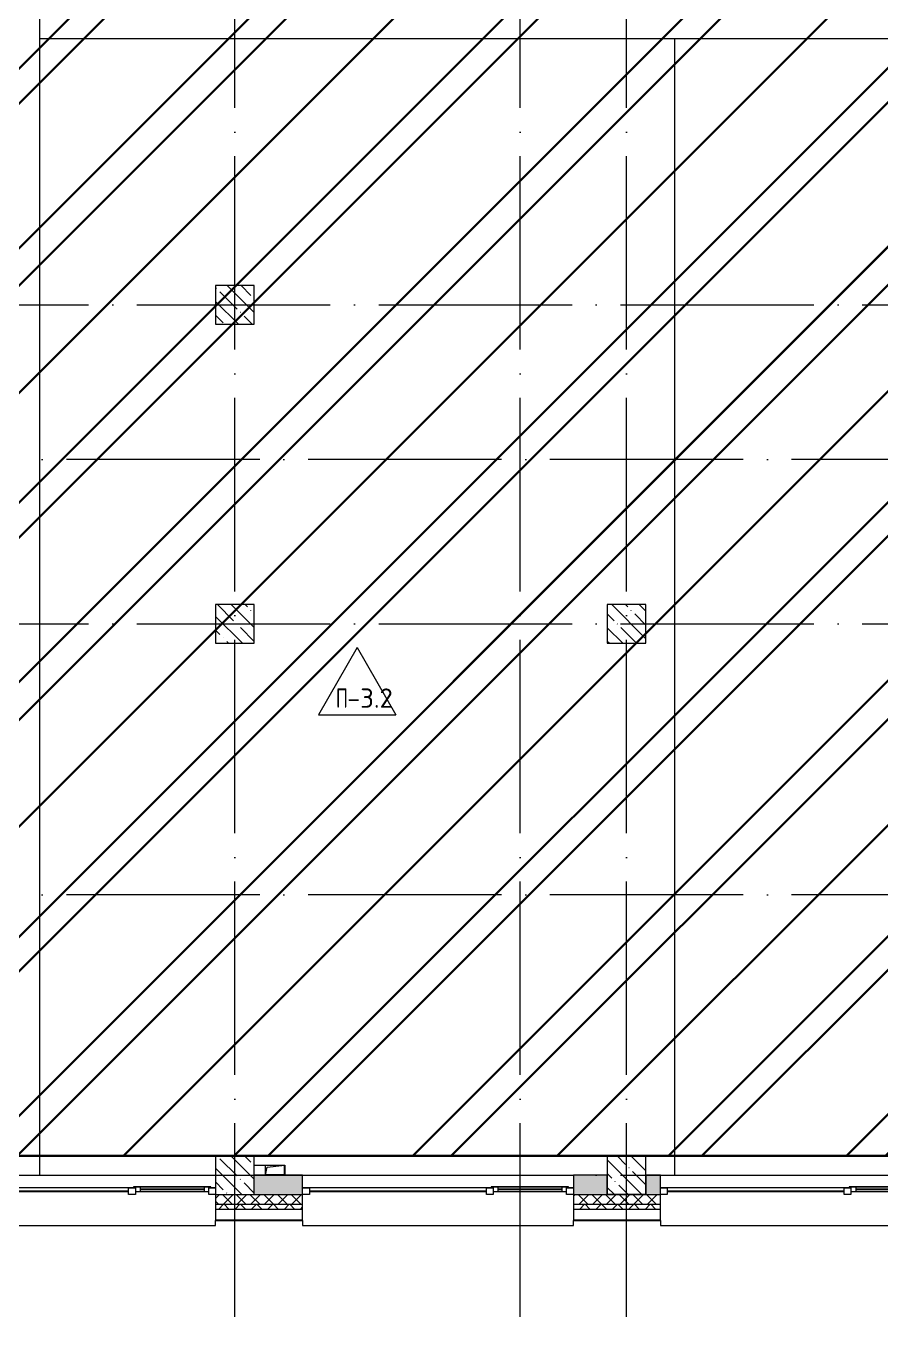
# Model space of a CAD drawing. Header units: millimetres. Extents: x -68946 to 690821, y -552984 to 293768.
# Drawn here: x 147093 to 155933, y -249931 to -236448 of the extents above; entities that cross this region are included whole.
import ezdxf

# ---------------------------------------------------------------- set-up
doc = ezdxf.new("R2010")
doc.units = ezdxf.units.MM
doc.linetypes.add('ADSK_Линия сетки', pattern=[2500, 2000, -250, 0, -250])
for name, color, linetype, lineweight in [('1.2) Стяжка 6 вып.', 30, 'Continuous', 30), ('1.3) Звуко-изол           6 вып.', 90, 'Continuous', 30), ('1.4) Стяжка 6 вып.', 30, 'Continuous', 30), ('A-DETL-GENF-OTLN', 250, 'Continuous', 5), ('A-FLOR-____-IDEN', 250, 'Continuous', 9), ('A-FLOR-____-OTLN', 250, 'Continuous', 9), ('A-GLAZ-____-MCUT', 250, 'Continuous', 9), ('A-GLAZ-____-OTLN', 250, 'Continuous', 5), ('A-WALL-____-MCUT', 250, 'Continuous', 13), ('A-WALL-____-PATT', 250, 'Continuous', 13), ('A-WALL-FNSH-MCUT', 250, 'Continuous', 13), ('I-WALL-____-OTLN', 250, 'Continuous', 9), ('S-COLS-____-MCUT', 250, 'Continuous', 25), ('S-COLS-____-OTLN', 250, 'Continuous', 9), ('S-GRID-____-OTLN', 250, 'Continuous', 9)]:
    doc.layers.add(name, color=color, linetype=linetype, lineweight=lineweight)
doc.styles.add('ISOCPEUR_2', font='isocpeur.ttf', dxfattribs={"height": 160})
pattern_1 = [(45, (28052.91, -258555.93), (-70.71068, 70.71068), []), (135, (28052.91, -258555.93), (-70.71068, -70.71068), [])]
pattern_2 = [(135, (28052.9, -258555.93), (-84.85281, -84.85281), []), (225, (28052.9, -258555.93), (84.85281, -84.85281), [])]

# ---------------------------------------------------------------- blocks, each defined once
blk = doc.blocks.new('Окно_СКБ_2Ст1 - Окно_СКБ_2Ст_2800_ОК12Л-29018788-АР1_Маркировочный план 3 этажа секция 2_3')
at = {"layer": 'A-GLAZ-____-MCUT'}
for p, q in [((-1400, -195), (-1400, -125)), ((-1400, -125), (-1330, -125)), ((-1330, -125), (-1330, -195)), ((-570, -195), (-570, -125)), ((-570, -125), (-500, -125)), ((-500, -125), (-500, -195)), ((1330, -195), (1330, -125)), ((1330, -125), (1400, -125)), ((1400, -125), (1400, -195)), ((-1330, -195), (-1400, -195)), ((-1330, -195), (-1350, -195)), ((-1350, -195), (-1350, -205)), ((-1350, -205), (-550, -205)), ((-550, -205), (-1350, -205)), ((-570, -155), (-1330, -155)), ((-1330, -155), (-1330, -195)), ((-1280, -205), (-1280, -155)), ((-620, -205), (-620, -155)), ((-570, -195), (-570, -155)), ((-500, -195), (-570, -195)), ((-550, -195), (-570, -195)), ((-550, -205), (-550, -195)), ((1400, -195), (1330, -195))]:
    blk.add_line(p, q, dxfattribs=at)
at = {"layer": 'A-GLAZ-____-MCUT', "lineweight": 5}
for p, q in [((-1280, -175), (-620, -175)), ((-620, -185), (-1280, -185)), ((1330, -155), (-500, -155)), ((1330, -165), (-500, -165))]:
    blk.add_line(p, q, dxfattribs=at)
at = {"layer": 'A-GLAZ-____-OTLN'}
for p, q in [((-1400, -195), (-1350, -195)), ((-550, -195), (1400, -195))]:
    blk.add_line(p, q, dxfattribs=at)
blk = doc.blocks.new('WNW_Отлив1 - Отлив_металлический 2-28596384-АР1_Маркировочный план 3 этажа секция 2_3')
at = {"layer": 'A-GLAZ-____-OTLN'}
for p, q in [((1400, 320), (-1400, 320)), ((-1400, 320), (-1400, 270)), ((1400, 270), (1400, 320))]:
    blk.add_line(p, q, dxfattribs=at)
blk = doc.blocks.new('BSC_Колонна _Прямоугольная - 400x400-V95-АР1_Маркировочный план 3 этажа секция 2_3')
at = {"layer": 'S-COLS-____-OTLN', "lineweight": 5}
h = blk.add_hatch(dxfattribs=at)
h.set_pattern_fill('FP_70', color=256, style=0, pattern_type=2)
h.set_pattern_definition([(135, (-121199.98, -10225), (-142.56192, -142.56192), []), (135, (-121057.42, -10225), (-142.56192, -142.56192), [252.016, -50.403, 3.353, -47.05])])
h.paths.add_polyline_path([(-200, -200), (-200, -200), (200, -200), (200, 200), (-200, 200), (-200, -16)])
at = {"layer": 'S-COLS-____-MCUT', "lineweight": 5}
for p, q in [((200, 200), (-200, 200)), ((-200, 200), (-200, -200)), ((200, -200), (200, 200)), ((-200, -200), (200, -200))]:
    blk.add_line(p, q, dxfattribs=at)
blk = doc.blocks.new('BSC_Колонна _Прямоугольная - 400x400-V96-АР1_Маркировочный план 3 этажа секция 2_3')
at = {"layer": 'S-COLS-____-OTLN', "lineweight": 5}
h = blk.add_hatch(dxfattribs=at)
h.set_pattern_fill('FP_71', color=256, style=0, pattern_type=2)
h.set_pattern_definition([(135, (-121199.98, -15925), (-142.56192, -142.56192), []), (135, (-121057.42, -15925), (-142.56192, -142.56192), [252.016, -50.403, 3.353, -47.05])])
h.paths.add_polyline_path([(-76, -200), (200, -200), (200, 200), (-200, 200), (-200, -200)])
at = {"layer": 'S-COLS-____-MCUT', "lineweight": 5}
for p, q in [((200, 200), (-200, 200)), ((-200, 200), (-200, -200)), ((200, -200), (200, 200)), ((-200, -200), (200, -200))]:
    blk.add_line(p, q, dxfattribs=at)
blk = doc.blocks.new('BSC_Колонна _Прямоугольная - 400x400-V97-АР1_Маркировочный план 3 этажа секция 2_3')
at = {"layer": 'S-COLS-____-OTLN', "lineweight": 5}
h = blk.add_hatch(dxfattribs=at)
h.set_pattern_fill('FP_72', color=256, style=0, pattern_type=2)
h.set_pattern_definition([(135, (-121199.98, -19225), (-142.56192, -142.56192), []), (135, (-121057.42, -19225), (-142.56192, -142.56192), [252.016, -50.403, 3.353, -47.05])])
h.paths.add_polyline_path([(200, -200), (200, 200), (-200, 200), (-200, -200), (85, -200)])
at = {"layer": 'S-COLS-____-MCUT', "lineweight": 5}
for p, q in [((200, 200), (-200, 200)), ((-200, 200), (-200, -200)), ((200, -200), (200, 200)), ((-200, -200), (200, -200))]:
    blk.add_line(p, q, dxfattribs=at)
blk = doc.blocks.new('BSC_Колонна _Прямоугольная - 400x400-V132-АР1_Маркировочный план 3 этажа секция 2_3')
at = {"layer": 'S-COLS-____-OTLN', "lineweight": 5}
h = blk.add_hatch(dxfattribs=at)
h.set_pattern_fill('FP_108', color=256, style=0, pattern_type=2)
h.set_pattern_definition([(135, (-125249.98, -15925), (-142.56192, -142.56192), []), (135, (-125107.42, -15925), (-142.56192, -142.56192), [252.016, -50.403, 3.353, -47.05])])
h.paths.add_polyline_path([(200, -200), (200, 200), (-200, 200), (-200, -200)])
at = {"layer": 'S-COLS-____-MCUT', "lineweight": 5}
for p, q in [((200, 200), (-200, 200)), ((-200, 200), (-200, -200)), ((200, -200), (200, 200)), ((-200, -200), (200, -200))]:
    blk.add_line(p, q, dxfattribs=at)
blk = doc.blocks.new('Окно_СКБ_2Ст1 - Окно_СКБ_2Ст_2800_ОК11Л-29018708-АР1_Маркировочный план 3 этажа секция 2_3')
at = {"layer": 'A-GLAZ-____-MCUT'}
for p, q in [((-1400, -195), (-1400, -125)), ((-1400, -125), (-1330, -125)), ((-1330, -125), (-1330, -195)), ((-570, -195), (-570, -125)), ((-570, -125), (-500, -125)), ((-500, -125), (-500, -195)), ((1330, -195), (1330, -125)), ((1330, -125), (1400, -125)), ((1400, -125), (1400, -195)), ((-1330, -195), (-1400, -195)), ((-1330, -195), (-1350, -195)), ((-1350, -195), (-1350, -205)), ((-1350, -205), (-550, -205)), ((-550, -205), (-1350, -205)), ((-570, -155), (-1330, -155)), ((-1330, -155), (-1330, -195)), ((-1280, -205), (-1280, -155)), ((-620, -205), (-620, -155)), ((-570, -195), (-570, -155)), ((-500, -195), (-570, -195)), ((-550, -195), (-570, -195)), ((-550, -205), (-550, -195)), ((1400, -195), (1330, -195))]:
    blk.add_line(p, q, dxfattribs=at)
at = {"layer": 'A-GLAZ-____-MCUT', "lineweight": 5}
for p, q in [((-1280, -175), (-620, -175)), ((-620, -185), (-1280, -185)), ((1330, -155), (-500, -155)), ((1330, -165), (-500, -165))]:
    blk.add_line(p, q, dxfattribs=at)
at = {"layer": 'A-GLAZ-____-OTLN'}
for p, q in [((-1400, -195), (-1350, -195)), ((-550, -195), (1400, -195))]:
    blk.add_line(p, q, dxfattribs=at)
blk = doc.blocks.new('Окно_СКБ_2Ст1 - Окно_СКБ_2Ст_2800_ОК12Л-V145-АР1_Маркировочный план 3 этажа секция 2_3')
at = {"layer": 'A-GLAZ-____-MCUT'}
for p, q in [((-1400, -195), (-1400, -125)), ((-1400, -125), (-1330, -125)), ((-1330, -125), (-1330, -195)), ((-570, -195), (-570, -125)), ((-570, -125), (-500, -125)), ((-500, -125), (-500, -195)), ((1330, -195), (1330, -125)), ((1330, -125), (1400, -125)), ((1400, -125), (1400, -195)), ((-1330, -195), (-1400, -195)), ((-1330, -195), (-1350, -195)), ((-1350, -195), (-1350, -205)), ((-1350, -205), (-550, -205)), ((-550, -205), (-1350, -205)), ((-570, -155), (-1330, -155)), ((-1330, -155), (-1330, -195)), ((-1280, -205), (-1280, -155)), ((-620, -205), (-620, -155)), ((-570, -195), (-570, -155)), ((-500, -195), (-570, -195)), ((-550, -195), (-570, -195)), ((-550, -205), (-550, -195)), ((1400, -195), (1330, -195))]:
    blk.add_line(p, q, dxfattribs=at)
at = {"layer": 'A-GLAZ-____-MCUT', "lineweight": 5}
for p, q in [((-1280, -175), (-620, -175)), ((-620, -185), (-1280, -185)), ((1330, -155), (-500, -155)), ((1330, -165), (-500, -165))]:
    blk.add_line(p, q, dxfattribs=at)
at = {"layer": 'A-GLAZ-____-OTLN'}
for p, q in [((-1400, -195), (-1350, -195)), ((-550, -195), (1400, -195))]:
    blk.add_line(p, q, dxfattribs=at)
blk = doc.blocks.new('_Wn_-As_OpeningMEP_floor__Rectangular - _Wn_-As_OpeningMEP_floor__Rectangular-V148-АР1_Маркировочный план 3 этажа секция 2_3')
at = {"layer": 'A-DETL-GENF-OTLN', "lineweight": 5}
for p, q in [((-100, 0), (-82, 82)), ((-82, 82), (100, 100))]:
    blk.add_line(p, q, dxfattribs=at)
blk = doc.blocks.new('AAR_СКБ_Марка_Перекрытия - Марка пола-17325028-АР1_Маркировочный план 3 этажа секция 2_3')
at = {"layer": 'A-FLOR-____-IDEN'}
for p, q in [((0, 6.93), (-4, 0)), ((0, 6.93), (4, 0)), ((-4, 0), (4, 0))]:
    blk.add_line(p, q, dxfattribs=at)

msp = doc.modelspace()

# ---------------------------------------------------------------- hatches: boundary and pattern name
at = {"layer": '1.2) Стяжка 6 вып.', "lineweight": 30}
h = msp.add_hatch(dxfattribs=at)
h.set_pattern_fill('ANSI31', color=256, scale=333)
h.paths.add_polyline_path([(160155.7758, -230648.4777), (164398.881, -230648.4777), (164398.881, -235490.3332), (160155.7758, -235490.3332), (160155.7758, -248130.9292), (142302.8838, -248130.9292), (142302.8838, -230648.4777)])
at = {"layer": '1.3) Звуко-изол           6 вып.', "lineweight": 30}
h = msp.add_hatch(dxfattribs=at)
h.set_pattern_fill('ANSI31', color=256, scale=500)
h.paths.add_polyline_path([(160155.7758, -230648.4777), (164398.881, -230648.4777), (164398.881, -235490.3332), (160155.7758, -235490.3332), (160155.7758, -248130.9292), (142302.8838, -248130.9292), (142302.8838, -230648.4777)])
at = {"layer": '1.4) Стяжка 6 вып.', "lineweight": 30}
h = msp.add_hatch(dxfattribs=at)
h.set_pattern_fill('ANSI32', color=256, scale=333)
h.paths.add_polyline_path([(160155.7758, -230648.4777), (164398.881, -230648.4777), (164398.881, -235490.3332), (160155.7758, -235490.3332), (160155.7758, -248130.9292), (142302.8838, -248130.9292), (142302.8838, -230648.4777)])
at = {"layer": 'A-WALL-____-PATT', "lineweight": 15}
h = msp.add_hatch(dxfattribs=at)
h.set_pattern_fill('FP_124', color=256, style=0, pattern_type=2)
h.set_pattern_definition([(50, (28052.9, -258555.93), (364.3679, -31.8783), [38.1, -419.1]), (355, (28052.9, -258555.93), (-70.4859, 382.1133), [30.48, -335.28]), (100.451, (28083.27, -258558.6), (293.885, 350.2334), [32.38, -356.18]), (46.184, (28052.9, -258454.33), (542.1585, -84.0858), [57.15, -628.65]), (96.636, (28098.1, -258461.34), (474.805, 494.8554), [48.57, -534.27]), (351.184, (28052.9, -258454.33), (474.8102, 494.85), [45.72, -502.92]), (21, (28103.7, -258479.73), (303.2285, -204.53046), [38.1, -419.1]), (326, (28103.7, -258479.73), (123.6039, 368.376), [30.48, -335.28]), (71.451, (28128.97, -258496.77), (426.8341, 163.8427), [32.38, -356.18]), (37.5, (28052.9, -258555.93), (6.17665, 169.11015), [16.764, -314.452, 16.764, -323.596, -336.55]), (37.5, (28052.9, -258555.93), (6.17665, 169.11015), [-671.576, 16.764, -319.786]), (7.5, (28052.9, -258555.93), (133.63888, 200.3615), [16.764, -177.292, 16.764, -306.832, -128.27]), (7.5, (28052.9, -258555.93), (133.63888, 200.3615), [-517.652, 16.764, -111.506]), (327.5, (27939.62, -258555.93), (271.18182, -11.45836), [16.764, -110.236, 16.764, -379.476, -525.78]), (327.5, (27939.62, -258555.93), (271.18182, -11.45836), [-523.24, 16.764, -509.016]), (317.5, (27888.82, -258555.93), (296.2585, 50.85285), [16.764, -148.336, 16.764, -246.38, -373.38]), (317.5, (27888.82, -258555.93), (296.2585, 50.85285), [-428.244, 16.764, -356.616])])
h.paths.add_polyline_path([(152752.9069, -248530.9286), (153102.8838, -248530.9286), (153102.8838, -248330.9286), (152752.9069, -248330.9286), (152752.9069, -248460.9286)])
h.paths.add_polyline_path([(160152.9069, -248530.9286), (160352.8838, -248530.9286), (160352.8838, -248330.9286), (160152.9069, -248330.9286), (160152.9069, -248470.6649)])
h.paths.add_polyline_path([(149452.8838, -248530.9286), (149952.9069, -248530.9286), (149952.9069, -248330.9286), (149452.8838, -248331.4668), (149452.8838, -248514.3132)])
h.paths.add_polyline_path([(153652.9069, -248530.9286), (153652.9069, -248330.9286), (153502.8838, -248330.9286), (153502.8838, -248530.9286)])
h.paths.add_polyline_path([(146056.2159, -248530.9286), (146252.9057, -248530.9286), (146252.9057, -248330.9286), (145352.9069, -248330.9883), (145352.9069, -248530.9286), (145805.8418, -248530.9286)])
h.paths.add_polyline_path([(160752.8838, -248530.9286), (161052.9069, -248530.9286), (161052.9069, -248330.9286), (160752.8838, -248330.9286), (160752.8838, -248478.8824)])
h.paths.add_polyline_path([(164282.8838, -248530.9286), (164552.9045, -248530.9219), (164552.8838, -248330.9286), (163852.9069, -248330.9286), (163852.9069, -248530.9286), (164052.4823, -248530.9286)])
h.paths.add_polyline_path([(156452.9069, -248530.9286), (157352.9069, -248530.9286), (157352.9069, -248330.9286), (156452.9069, -248330.9286), (156452.9069, -248460.9286)])
h.paths.add_polyline_path([(142426.8343, -248530.9286), (142552.9069, -248530.9286), (142552.9069, -248330.9286), (142302.8838, -248330.9286), (142302.8838, -248530.9286)])
h = msp.add_hatch(dxfattribs=at)
h.set_pattern_fill('FP_49', color=256, style=0, pattern_type=2)
h.set_pattern_definition(pattern_1)
h.paths.add_polyline_path([(149184.8493, -248630.9286), (149952.9069, -248630.9286), (149952.9069, -248530.9286), (149052.8838, -248530.9292), (149052.9057, -248630.9286)])
h = msp.add_hatch(dxfattribs=at)
h.set_pattern_fill('FP_49', color=256, style=0, pattern_type=2)
h.set_pattern_definition(pattern_1)
h.paths.add_polyline_path([(153102.8838, -248630.9286), (153652.9069, -248630.9286), (153652.9069, -248530.9286), (152752.9069, -248530.9286), (152752.9069, -248630.9286)])
h = msp.add_hatch(dxfattribs=at)
h.set_pattern_fill('FP_48', color=256, style=0, pattern_type=2)
h.set_pattern_definition(pattern_2)
h.paths.add_polyline_path([(149860.6508, -248680.9286), (149952.9069, -248680.9286), (149952.9069, -248630.9286), (149052.8838, -248630.9286), (149052.9057, -248680.9286), (149184.8493, -248680.9286)])
h = msp.add_hatch(dxfattribs=at)
h.set_pattern_fill('FP_48', color=256, style=0, pattern_type=2)
h.set_pattern_definition(pattern_2)
h.paths.add_polyline_path([(153102.8838, -248680.9286), (153652.9069, -248680.9286), (153652.9069, -248630.9286), (152752.9069, -248630.9286), (152752.9069, -248680.9286)])
at = {"layer": 'S-COLS-____-OTLN', "lineweight": 5}
h = msp.add_hatch(dxfattribs=at)
h.set_pattern_fill('FP_19', color=256, style=0, pattern_type=2)
h.set_pattern_definition([(135, (28052.9, -258555.93), (-142.5612, -142.5612), []), (135, (28195.47, -258555.93), (-142.5612, -142.5612), [252.016, -50.403, 3.353, -47.05])])
h.paths.add_polyline_path([(153102.8838, -248530.9286), (153502.8838, -248530.9286), (153502.8838, -248130.9286), (153102.8838, -248130.9286), (153102.8838, -248477.8907)])

# ---------------------------------------------------------------- linework, layer by layer
at = {"layer": '1.2) Стяжка 6 вып.', "lineweight": 30}
msp.add_lwpolyline([(160155.7758, -235490.3332), (164398.881, -235490.3332), (164398.881, -230648.4777), (160155.7758, -230648.4777), (142302.8838, -230648.4777), (142302.8838, -248130.9292), (160155.7758, -248130.9292)], close=True, dxfattribs=at)
at = {"layer": 'A-FLOR-____-OTLN', "lineweight": 5}
for p, q in [((147232.9057, -230430.9282), (147232.9057, -248330.9286)), ((160352.8838, -236580.9292), (147232.9057, -236580.9292)), ((153803.1114, -248330.9286), (153803.1114, -236580.9292)), ((149452.8838, -248228.4286), (149767.8838, -248228.4286)), ((149567.8838, -248328.4286), (149567.8838, -248228.4286)), ((149767.8838, -248328.4286), (149567.8838, -248328.4286)), ((149767.8838, -248228.4286), (149767.8838, -248330.9286))]:
    msp.add_line(p, q, dxfattribs=at)
at = {"layer": 'A-WALL-____-MCUT', "color": 7, "lineweight": 15}
for p, q in [((149952.9069, -248330.9286), (149452.8838, -248330.9286)), ((149952.9069, -248530.9286), (149952.9069, -248330.9286)), ((153102.8838, -248330.9286), (152752.9069, -248330.9286)), ((152752.9069, -248330.9286), (152752.9069, -248530.9286)), ((153652.9069, -248330.9286), (153502.8838, -248330.9286)), ((153652.9069, -248530.9286), (153652.9069, -248330.9286)), ((149452.8838, -248530.9286), (149952.9069, -248530.9286)), ((152752.9069, -248530.9286), (153102.8838, -248530.9286)), ((153502.8838, -248530.9286), (153652.9069, -248530.9286))]:
    msp.add_line(p, q, dxfattribs=at)
at = {"layer": 'A-WALL-____-MCUT', "lineweight": 15}
for p, q in [((153102.8838, -248530.9286), (153102.8838, -248330.9286)), ((153502.8838, -248330.9286), (153502.8838, -248530.9286)), ((149052.8838, -248630.9286), (149952.9069, -248630.9286)), ((149052.8838, -248680.9286), (149952.9069, -248680.9286)), ((152752.9069, -248630.9286), (153652.9069, -248630.9286)), ((152752.9069, -248680.9286), (153652.9069, -248680.9286)), ((149052.8838, -248790.9286), (149952.9069, -248790.9286)), ((152752.9069, -248790.9286), (153652.9069, -248790.9286))]:
    msp.add_line(p, q, dxfattribs=at)
at = {"layer": 'A-WALL-____-MCUT', "color": 10, "lineweight": 15}
for p, q in [((149052.8838, -248530.9292), (149052.8838, -248790.9286)), ((149952.9069, -248790.9286), (149952.9069, -248530.9286)), ((152752.9069, -248530.9286), (152752.9069, -248790.9286)), ((153502.8838, -248530.9286), (153102.8838, -248530.9286)), ((153652.9069, -248790.9286), (153652.9069, -248530.9286))]:
    msp.add_line(p, q, dxfattribs=at)
at = {"layer": 'A-WALL-FNSH-MCUT', "lineweight": 15}
for p, q in [((149052.8838, -248790.9286), (149052.8838, -248800.9286)), ((149052.8838, -248800.9286), (149952.9069, -248800.9286)), ((149952.9069, -248800.9286), (149952.9069, -248790.9286)), ((152752.9069, -248790.9286), (152752.9069, -248800.9286)), ((152752.9069, -248800.9286), (153652.9069, -248800.9286)), ((153652.9069, -248800.9286), (153652.9069, -248790.9286))]:
    msp.add_line(p, q, dxfattribs=at)
at = {"layer": 'I-WALL-____-OTLN', "lineweight": 15}
for p, q in [((146252.9057, -248330.9286), (149052.8838, -248330.9286)), ((149765.9685, -248328.4779), (149765.9685, -248228.4286)), ((149952.9069, -248330.9286), (152752.9069, -248330.9286)), ((153652.9069, -248330.9286), (156452.9069, -248330.9286))]:
    msp.add_line(p, q, dxfattribs=at)
at = {"layer": 'S-COLS-____-MCUT', "lineweight": 5}
for p, q in [((153502.8838, -248130.9286), (153102.8838, -248130.9286)), ((153102.8838, -248130.9286), (153102.8838, -248330.9286)), ((153502.8838, -248330.9286), (153502.8838, -248130.9286)), ((153102.8838, -248530.9286), (153502.8838, -248530.9286))]:
    msp.add_line(p, q, dxfattribs=at)
at = {"layer": 'S-COLS-____-OTLN', "lineweight": 5}
for p, q in [((153102.8838, -248330.9286), (153102.8838, -248530.9286)), ((153502.8838, -248530.9286), (153502.8838, -248330.9286))]:
    msp.add_line(p, q, dxfattribs=at)
at = {"layer": 'S-GRID-____-OTLN', "linetype": 'ADSK_Линия сетки'}
for p, q in [((149252.9057, -262294.7685), (149252.9057, -197353.9241)), ((152202.9057, -262294.7685), (152202.9057, -197353.9241)), ((153302.9057, -262294.7685), (153302.9057, -197353.9241)), ((93236.8325, -239330.9286), (181888.5828, -239330.9286)), ((184510.8783, -240930.9286), (127372.9057, -240930.9286)), ((93236.8325, -242630.9286), (181888.5828, -242630.9286)), ((184510.8783, -245430.9286), (127372.9057, -245430.9286)), ((93236.8325, -248330.9286), (181748.3453, -248330.9286))]:
    msp.add_line(p, q, dxfattribs=at)

# ---------------------------------------------------------------- block references
at = {"layer": 'A-FLOR-____-IDEN', "xscale": 99.99999999999993, "yscale": 99.99999999999993, "zscale": 99.99999999999993}
msp.add_blockref('AAR_СКБ_Марка_Перекрытия - Марка пола-17325028-АР1_Маркировочный план 3 этажа секция 2_3', (150518.0086, -243568.8094), dxfattribs=at)
at = {"layer": 'A-GLAZ-____-OTLN'}
msp.add_blockref('_Wn_-As_OpeningMEP_floor__Rectangular - _Wn_-As_OpeningMEP_floor__Rectangular-V148-АР1_Маркировочный план 3 этажа секция 2_3', (149667.8838, -248328.4286), dxfattribs=at)
at = {"layer": 'A-GLAZ-____-OTLN', "rotation": 180}
for name, p in [('Окно_СКБ_2Ст1 - Окно_СКБ_2Ст_2800_ОК12Л-29018788-АР1_Маркировочный план 3 этажа секция 2_3', (147652.9057, -248655.9286)), ('Окно_СКБ_2Ст1 - Окно_СКБ_2Ст_2800_ОК11Л-29018708-АР1_Маркировочный план 3 этажа секция 2_3', (151352.9069, -248655.9286)), ('Окно_СКБ_2Ст1 - Окно_СКБ_2Ст_2800_ОК12Л-V145-АР1_Маркировочный план 3 этажа секция 2_3', (155052.9069, -248655.9286)), ('WNW_Отлив1 - Отлив_металлический 2-28596384-АР1_Маркировочный план 3 этажа секция 2_3', (147652.9057, -248530.9286)), ('WNW_Отлив1 - Отлив_металлический 2-28596384-АР1_Маркировочный план 3 этажа секция 2_3', (151352.9069, -248530.9286)), ('WNW_Отлив1 - Отлив_металлический 2-28596384-АР1_Маркировочный план 3 этажа секция 2_3', (155052.9069, -248530.9286))]:
    msp.add_blockref(name, p, dxfattribs=at)
at = {"layer": 'S-COLS-____-OTLN', "lineweight": 5}
for name, p in [('BSC_Колонна _Прямоугольная - 400x400-V97-АР1_Маркировочный план 3 этажа секция 2_3', (149252.8838, -239330.9292)), ('BSC_Колонна _Прямоугольная - 400x400-V96-АР1_Маркировочный план 3 этажа секция 2_3', (149252.8838, -242630.9292)), ('BSC_Колонна _Прямоугольная - 400x400-V132-АР1_Маркировочный план 3 этажа секция 2_3', (153302.8838, -242630.9292)), ('BSC_Колонна _Прямоугольная - 400x400-V95-АР1_Маркировочный план 3 этажа секция 2_3', (149252.8838, -248330.9292))]:
    msp.add_blockref(name, p, dxfattribs=at)

# ---------------------------------------------------------------- texts
at = {"layer": 'A-FLOR-____-IDEN', "char_height": 200, "attachment_point": 1, "style": 'ISOCPEUR_2'}
for s, insert, width in [('\\fISOCPEUR|b0|i0|c204|p34|;\\W.7;П', (150296.6736, -243297.4236), 140.295312), ('-3.2', (150412.4288, -243297.4236), 420.885937)]:
    msp.add_mtext(s, dxfattribs=dict(at, insert=insert, width=width))

doc.saveas('drawing.dxf')
